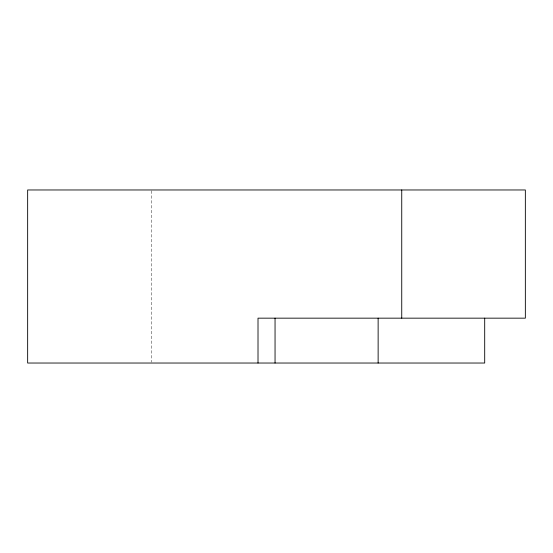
<?xml version="1.0" encoding="UTF-8"?>
<svg xmlns="http://www.w3.org/2000/svg" width="553" height="553" viewBox="0 0 553 553"><rect width="100%" height="100%" fill="white"/><g stroke="black" fill="none" stroke-linecap="round" stroke-linejoin="round"><path stroke-width="0.41" stroke-dasharray="2.77 2.07" d="M151.259 190.826L151.259 362.167"/><path stroke-width="0.83" d="M484.698 318.162L484.698 363.031L27.65 363.031L27.65 189.969L525.35 189.969L525.35 318.162L258.009 318.162L258.009 363.031M401.741 189.969L401.741 318.162M378.134 318.162L378.134 363.031M275.048 318.162L275.048 363.031"/></g></svg>
